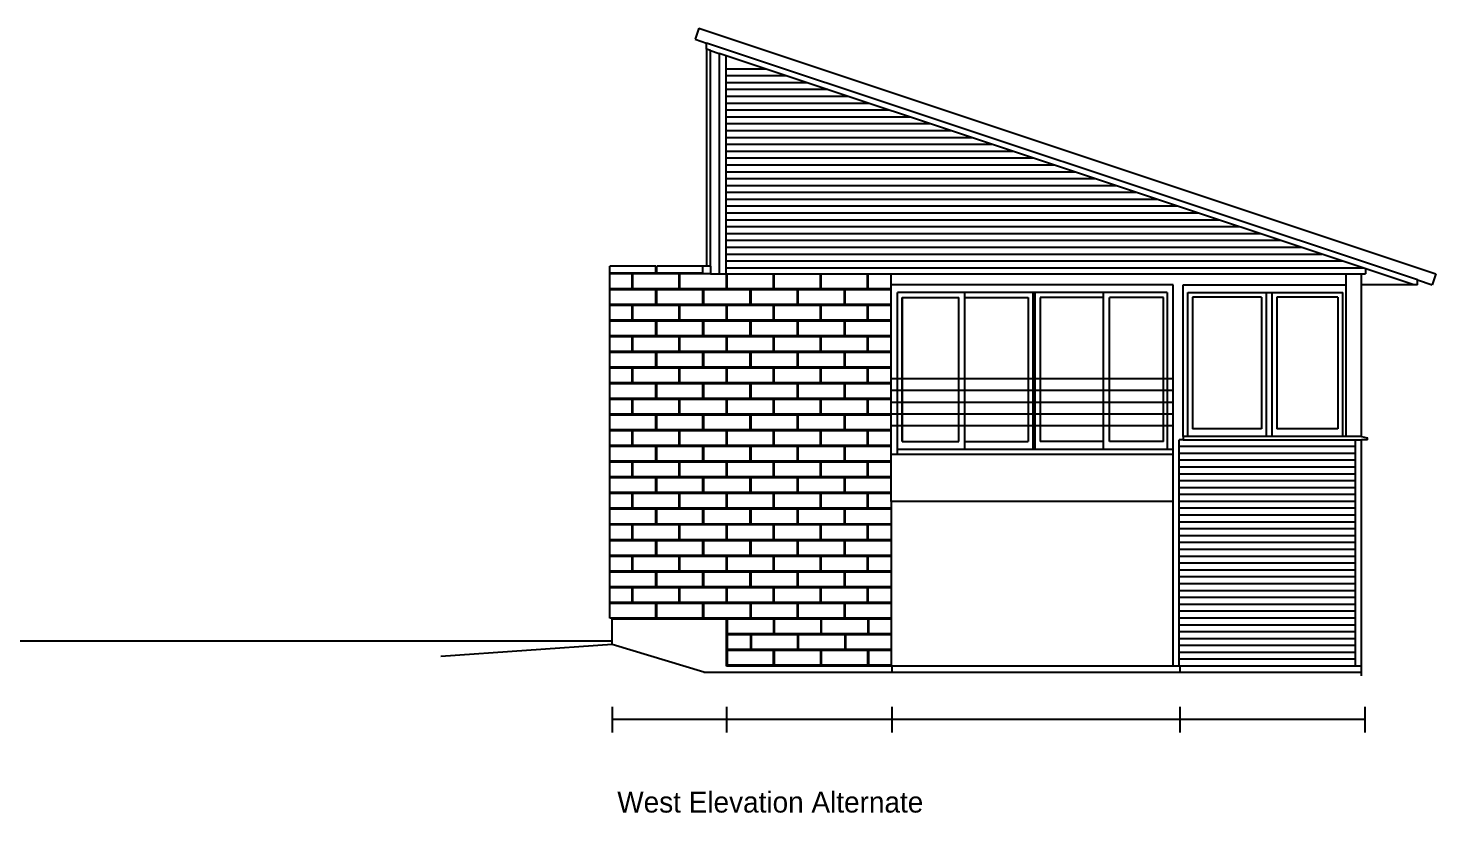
# Model space of a CAD drawing. Header units: inches. Extents: x 1267 to 6358, y -2516 to 3346.
# Drawn here: x 3675 to 4393, y 2152 to 2552 of the extents above; entities that cross this region are included whole.
import ezdxf

# ---------------------------------------------------------------- set-up
doc = ezdxf.new("R2010")
doc.units = ezdxf.units.IN
doc.header["$MEASUREMENT"] = 0
for name, color, linetype in [('blocks', 251, 'Continuous'), ('const', 7, 'Continuous'), ('e1', 7, 'Continuous'), ('e2', 251, 'Continuous'), ('walls', 7, 'Continuous')]:
    doc.layers.add(name, color=color, linetype=linetype)

msp = doc.modelspace()

# ---------------------------------------------------------------- linework, layer by layer
at = {"layer": 'blocks'}
for p, q in [((3995.56, 2427.19), (3972.06, 2427.19)), ((3983.31, 2426.69), (3972.06, 2426.69)), ((3983.31, 2426.69), (3983.31, 2419.19)), ((4007.31, 2426.69), (3983.81, 2426.69)), ((3983.81, 2419.19), (3983.81, 2426.69)), ((3995.56, 2427.19), (3995.56, 2430.69)), ((3996.06, 2427.19), (3996.06, 2430.69)), ((4019.56, 2427.19), (3996.06, 2427.19)), ((4007.31, 2426.69), (4007.31, 2419.19)), ((4023.31, 2426.69), (4007.81, 2426.69)), ((4007.81, 2419.19), (4007.81, 2426.69)), ((4019.56, 2427.19), (4019.56, 2430.69)), ((4031.31, 2426.69), (4031.31, 2419.19)), ((4031.81, 2419.19), (4031.81, 2426.69)), ((4055.31, 2426.69), (4055.31, 2419.19)), ((4055.81, 2419.19), (4055.81, 2426.69)), ((4079.31, 2426.69), (4079.31, 2419.19)), ((4079.81, 2419.19), (4079.81, 2426.69)), ((4103.31, 2426.69), (4103.31, 2419.19)), ((4103.81, 2419.19), (4103.81, 2426.69)), ((3983.31, 2419.19), (3972.06, 2419.19)), ((4007.31, 2419.19), (3983.81, 2419.19)), ((4031.31, 2419.19), (4007.81, 2419.19)), ((4055.31, 2419.19), (4031.81, 2419.19)), ((4079.31, 2419.19), (4055.81, 2419.19)), ((4103.31, 2419.19), (4079.81, 2419.19)), ((4115.56, 2419.19), (4103.81, 2419.19)), ((3995.56, 2418.69), (3972.06, 2418.69)), ((3995.56, 2411.19), (3995.56, 2418.69)), ((4019.56, 2418.69), (3996.06, 2418.69)), ((3996.06, 2411.19), (3996.06, 2418.69)), ((4019.56, 2411.19), (4019.56, 2418.69)), ((4020.06, 2411.19), (4020.06, 2418.69)), ((4043.56, 2418.69), (4020.06, 2418.69)), ((4043.56, 2411.19), (4043.56, 2418.69)), ((4067.56, 2418.69), (4044.06, 2418.69)), ((4044.06, 2411.19), (4044.06, 2418.69)), ((4067.56, 2418.69), (4067.56, 2411.19)), ((4091.56, 2418.69), (4068.06, 2418.69)), ((4068.06, 2411.19), (4068.06, 2418.69)), ((4091.56, 2418.69), (4091.56, 2411.19)), ((4115.56, 2418.69), (4092.06, 2418.69)), ((4092.06, 2411.19), (4092.06, 2418.69)), ((3995.56, 2411.19), (3972.06, 2411.19)), ((3983.31, 2410.69), (3972.06, 2410.69)), ((3983.31, 2410.69), (3983.31, 2403.19)), ((3983.81, 2403.19), (3983.81, 2410.69)), ((4007.31, 2410.69), (3983.81, 2410.69)), ((4019.56, 2411.19), (3996.06, 2411.19)), ((4007.31, 2410.69), (4007.31, 2403.19)), ((4007.81, 2403.19), (4007.81, 2410.69)), ((4031.31, 2410.69), (4007.81, 2410.69)), ((4043.56, 2411.19), (4020.06, 2411.19)), ((4031.31, 2410.69), (4031.31, 2403.19)), ((4055.31, 2410.69), (4031.81, 2410.69)), ((4031.81, 2403.19), (4031.81, 2410.69)), ((4067.56, 2411.19), (4044.06, 2411.19)), ((4055.31, 2410.69), (4055.31, 2403.19)), ((4055.81, 2403.19), (4055.81, 2410.69)), ((4079.31, 2410.69), (4055.81, 2410.69)), ((4091.56, 2411.19), (4068.06, 2411.19)), ((4079.31, 2410.69), (4079.31, 2403.19)), ((4079.81, 2403.19), (4079.81, 2410.69)), ((4103.31, 2410.69), (4079.81, 2410.69)), ((4115.56, 2411.19), (4092.06, 2411.19)), ((4103.31, 2410.69), (4103.31, 2403.19)), ((4103.81, 2403.19), (4103.81, 2410.69)), ((4115.56, 2410.69), (4103.81, 2410.69)), ((3983.31, 2403.19), (3972.06, 2403.19)), ((3995.56, 2402.69), (3972.06, 2402.69)), ((4007.31, 2403.19), (3983.81, 2403.19)), ((3995.56, 2395.19), (3995.56, 2402.69)), ((4019.56, 2402.69), (3996.06, 2402.69)), ((3996.06, 2395.19), (3996.06, 2402.69)), ((4031.31, 2403.19), (4007.81, 2403.19)), ((4019.56, 2395.19), (4019.56, 2402.69)), ((4043.56, 2402.69), (4020.06, 2402.69)), ((4020.06, 2395.19), (4020.06, 2402.69)), ((4055.31, 2403.19), (4031.81, 2403.19)), ((4043.56, 2395.19), (4043.56, 2402.69)), ((4067.56, 2402.69), (4044.06, 2402.69)), ((4044.06, 2395.19), (4044.06, 2402.69)), ((4079.31, 2403.19), (4055.81, 2403.19)), ((4067.56, 2402.69), (4067.56, 2395.19)), ((4091.56, 2402.69), (4068.06, 2402.69)), ((4068.06, 2395.19), (4068.06, 2402.69)), ((4103.31, 2403.19), (4079.81, 2403.19)), ((4091.56, 2402.69), (4091.56, 2395.19)), ((4115.56, 2402.69), (4092.06, 2402.69)), ((4092.06, 2395.19), (4092.06, 2402.69)), ((4115.56, 2403.19), (4103.81, 2403.19)), ((3995.56, 2395.19), (3972.06, 2395.19)), ((3983.31, 2394.69), (3972.06, 2394.69)), ((3983.31, 2394.69), (3983.31, 2387.19)), ((4007.31, 2394.69), (3983.81, 2394.69)), ((3983.81, 2387.19), (3983.81, 2394.69)), ((4019.56, 2395.19), (3996.06, 2395.19)), ((4007.31, 2394.69), (4007.31, 2387.19)), ((4007.81, 2387.19), (4007.81, 2394.69)), ((4031.31, 2394.69), (4007.81, 2394.69)), ((4043.56, 2395.19), (4020.06, 2395.19)), ((4031.31, 2394.69), (4031.31, 2387.19)), ((4055.31, 2394.69), (4031.81, 2394.69)), ((4031.81, 2387.19), (4031.81, 2394.69)), ((4067.56, 2395.19), (4044.06, 2395.19)), ((4055.31, 2394.69), (4055.31, 2387.19)), ((4055.81, 2387.19), (4055.81, 2394.69)), ((4079.31, 2394.69), (4055.81, 2394.69)), ((4091.56, 2395.19), (4068.06, 2395.19)), ((4079.31, 2394.69), (4079.31, 2387.19)), ((4103.31, 2394.69), (4079.81, 2394.69)), ((4079.81, 2387.19), (4079.81, 2394.69)), ((4115.56, 2395.19), (4092.06, 2395.19)), ((4103.31, 2394.69), (4103.31, 2387.19)), ((4103.81, 2387.19), (4103.81, 2394.69)), ((4115.56, 2394.69), (4103.81, 2394.69)), ((3983.31, 2387.19), (3972.06, 2387.19)), ((3995.56, 2386.69), (3972.06, 2386.69)), ((4007.31, 2387.19), (3983.81, 2387.19)), ((3995.56, 2379.19), (3995.56, 2386.69)), ((4019.56, 2386.69), (3996.06, 2386.69)), ((3996.06, 2379.19), (3996.06, 2386.69)), ((4031.31, 2387.19), (4007.81, 2387.19)), ((4019.56, 2379.19), (4019.56, 2386.69)), ((4020.06, 2379.19), (4020.06, 2386.69)), ((4043.56, 2386.69), (4020.06, 2386.69)), ((4055.31, 2387.19), (4031.81, 2387.19)), ((4043.56, 2379.19), (4043.56, 2386.69)), ((4067.56, 2386.69), (4044.06, 2386.69)), ((4044.06, 2379.19), (4044.06, 2386.69)), ((4079.31, 2387.19), (4055.81, 2387.19)), ((4067.56, 2386.69), (4067.56, 2379.19)), ((4091.56, 2386.69), (4068.06, 2386.69)), ((4068.06, 2379.19), (4068.06, 2386.69)), ((4103.31, 2387.19), (4079.81, 2387.19)), ((4091.56, 2386.69), (4091.56, 2379.19)), ((4115.56, 2386.69), (4092.06, 2386.69)), ((4092.06, 2379.19), (4092.06, 2386.69)), ((4115.56, 2387.19), (4103.81, 2387.19)), ((3995.56, 2379.19), (3972.06, 2379.19)), ((3983.31, 2378.69), (3972.06, 2378.69)), ((3983.31, 2378.69), (3983.31, 2371.19)), ((4007.31, 2378.69), (3983.81, 2378.69)), ((3983.81, 2371.19), (3983.81, 2378.69)), ((4019.56, 2379.19), (3996.06, 2379.19)), ((4007.31, 2378.69), (4007.31, 2371.19)), ((4007.81, 2371.19), (4007.81, 2378.69)), ((4031.31, 2378.69), (4007.81, 2378.69)), ((4043.56, 2379.19), (4020.06, 2379.19)), ((4031.31, 2378.69), (4031.31, 2371.19)), ((4055.31, 2378.69), (4031.81, 2378.69)), ((4031.81, 2371.19), (4031.81, 2378.69)), ((4067.56, 2379.19), (4044.06, 2379.19)), ((4055.31, 2378.69), (4055.31, 2371.19)), ((4055.81, 2371.19), (4055.81, 2378.69)), ((4079.31, 2378.69), (4055.81, 2378.69)), ((4091.56, 2379.19), (4068.06, 2379.19)), ((4079.31, 2378.69), (4079.31, 2371.19)), ((4103.31, 2378.69), (4079.81, 2378.69)), ((4079.81, 2371.19), (4079.81, 2378.69)), ((4115.56, 2379.19), (4092.06, 2379.19)), ((4103.31, 2378.69), (4103.31, 2371.19)), ((4103.81, 2371.19), (4103.81, 2378.69)), ((4115.56, 2378.69), (4103.81, 2378.69)), ((3983.31, 2371.19), (3972.06, 2371.19)), ((3995.56, 2370.69), (3972.06, 2370.69)), ((4007.31, 2371.19), (3983.81, 2371.19)), ((3995.56, 2363.19), (3995.56, 2370.69)), ((4019.56, 2370.69), (3996.06, 2370.69)), ((3996.06, 2363.19), (3996.06, 2370.69)), ((4031.31, 2371.19), (4007.81, 2371.19)), ((4019.56, 2363.19), (4019.56, 2370.69)), ((4020.06, 2363.19), (4020.06, 2370.69)), ((4043.56, 2370.69), (4020.06, 2370.69)), ((4055.31, 2371.19), (4031.81, 2371.19)), ((4043.56, 2363.19), (4043.56, 2370.69)), ((4067.56, 2370.69), (4044.06, 2370.69)), ((4044.06, 2363.19), (4044.06, 2370.69)), ((4079.31, 2371.19), (4055.81, 2371.19)), ((4067.56, 2370.69), (4067.56, 2363.19)), ((4091.56, 2370.69), (4068.06, 2370.69)), ((4068.06, 2363.19), (4068.06, 2370.69)), ((4103.31, 2371.19), (4079.81, 2371.19)), ((4091.56, 2370.69), (4091.56, 2363.19)), ((4115.56, 2370.69), (4092.06, 2370.69)), ((4092.06, 2363.19), (4092.06, 2370.69)), ((4115.56, 2371.19), (4103.81, 2371.19)), ((3995.56, 2363.19), (3972.06, 2363.19)), ((3983.31, 2362.69), (3972.06, 2362.69)), ((3983.31, 2362.69), (3983.31, 2355.19)), ((4007.31, 2362.69), (3983.81, 2362.69)), ((3983.81, 2355.19), (3983.81, 2362.69)), ((4019.56, 2363.19), (3996.06, 2363.19)), ((4007.31, 2362.69), (4007.31, 2355.19)), ((4007.81, 2355.19), (4007.81, 2362.69)), ((4031.31, 2362.69), (4007.81, 2362.69)), ((4043.56, 2363.19), (4020.06, 2363.19)), ((4031.31, 2362.69), (4031.31, 2355.19)), ((4055.31, 2362.69), (4031.81, 2362.69)), ((4031.81, 2355.19), (4031.81, 2362.69)), ((4067.56, 2363.19), (4044.06, 2363.19)), ((4055.31, 2362.69), (4055.31, 2355.19)), ((4055.81, 2355.19), (4055.81, 2362.69)), ((4079.31, 2362.69), (4055.81, 2362.69)), ((4091.56, 2363.19), (4068.06, 2363.19)), ((4079.31, 2362.69), (4079.31, 2355.19)), ((4103.31, 2362.69), (4079.81, 2362.69)), ((4079.81, 2355.19), (4079.81, 2362.69)), ((4115.56, 2363.19), (4092.06, 2363.19)), ((4103.31, 2362.69), (4103.31, 2355.19)), ((4103.81, 2355.19), (4103.81, 2362.69)), ((4115.56, 2362.69), (4103.81, 2362.69)), ((3983.31, 2355.19), (3972.06, 2355.19)), ((3995.56, 2354.69), (3972.06, 2354.69)), ((4007.31, 2355.19), (3983.81, 2355.19)), ((3995.56, 2347.19), (3995.56, 2354.69)), ((4019.56, 2354.69), (3996.06, 2354.69)), ((3996.06, 2347.19), (3996.06, 2354.69)), ((4031.31, 2355.19), (4007.81, 2355.19)), ((4019.56, 2347.19), (4019.56, 2354.69)), ((4020.06, 2347.19), (4020.06, 2354.69)), ((4043.56, 2354.69), (4020.06, 2354.69)), ((4055.31, 2355.19), (4031.81, 2355.19)), ((4043.56, 2347.19), (4043.56, 2354.69)), ((4067.56, 2354.69), (4044.06, 2354.69)), ((4044.06, 2347.19), (4044.06, 2354.69)), ((4079.31, 2355.19), (4055.81, 2355.19)), ((4067.56, 2354.69), (4067.56, 2347.19)), ((4091.56, 2354.69), (4068.06, 2354.69)), ((4068.06, 2347.19), (4068.06, 2354.69)), ((4103.31, 2355.19), (4079.81, 2355.19)), ((4091.56, 2354.69), (4091.56, 2347.19)), ((4115.56, 2354.69), (4092.06, 2354.69)), ((4092.06, 2347.19), (4092.06, 2354.69)), ((4115.56, 2355.19), (4103.81, 2355.19)), ((3995.56, 2347.19), (3972.06, 2347.19)), ((4019.56, 2347.19), (3996.06, 2347.19)), ((4043.56, 2347.19), (4020.06, 2347.19)), ((4067.56, 2347.19), (4044.06, 2347.19)), ((4091.56, 2347.19), (4068.06, 2347.19)), ((4115.56, 2347.19), (4092.06, 2347.19)), ((3983.31, 2346.69), (3972.06, 2346.69)), ((3983.31, 2346.69), (3983.31, 2339.19)), ((4007.31, 2346.69), (3983.81, 2346.69)), ((3983.81, 2339.19), (3983.81, 2346.69)), ((4007.31, 2346.69), (4007.31, 2339.19)), ((4007.81, 2339.19), (4007.81, 2346.69)), ((4031.31, 2346.69), (4007.81, 2346.69)), ((4031.31, 2346.69), (4031.31, 2339.19)), ((4055.31, 2346.69), (4031.81, 2346.69)), ((4031.81, 2339.19), (4031.81, 2346.69)), ((4055.31, 2346.69), (4055.31, 2339.19)), ((4055.81, 2339.19), (4055.81, 2346.69)), ((4079.31, 2346.69), (4055.81, 2346.69)), ((4079.31, 2346.69), (4079.31, 2339.19)), ((4103.31, 2346.69), (4079.81, 2346.69)), ((4079.81, 2339.19), (4079.81, 2346.69)), ((4103.31, 2346.69), (4103.31, 2339.19)), ((4103.81, 2339.19), (4103.81, 2346.69)), ((4115.56, 2346.69), (4103.81, 2346.69)), ((3983.31, 2339.19), (3972.06, 2339.19)), ((3995.56, 2338.69), (3972.06, 2338.69)), ((4007.31, 2339.19), (3983.81, 2339.19)), ((3995.56, 2331.19), (3995.56, 2338.69)), ((3996.06, 2331.19), (3996.06, 2338.69)), ((4019.56, 2338.69), (3996.06, 2338.69)), ((4031.31, 2339.19), (4007.81, 2339.19)), ((4019.56, 2331.19), (4019.56, 2338.69)), ((4020.06, 2331.19), (4020.06, 2338.69)), ((4043.56, 2338.69), (4020.06, 2338.69)), ((4055.31, 2339.19), (4031.81, 2339.19)), ((4043.56, 2331.19), (4043.56, 2338.69)), ((4044.06, 2331.19), (4044.06, 2338.69)), ((4067.56, 2338.69), (4044.06, 2338.69)), ((4079.31, 2339.19), (4055.81, 2339.19)), ((4067.56, 2338.69), (4067.56, 2331.19)), ((4068.06, 2331.19), (4068.06, 2338.69)), ((4091.56, 2338.69), (4068.06, 2338.69)), ((4103.31, 2339.19), (4079.81, 2339.19)), ((4091.56, 2338.69), (4091.56, 2331.19)), ((4092.06, 2331.19), (4092.06, 2338.69)), ((4115.56, 2338.69), (4092.06, 2338.69)), ((4115.56, 2339.19), (4103.81, 2339.19)), ((3995.56, 2331.19), (3972.06, 2331.19)), ((3983.31, 2330.69), (3972.06, 2330.69)), ((3983.31, 2330.69), (3983.31, 2323.19)), ((4007.31, 2330.69), (3983.81, 2330.69)), ((3983.81, 2323.19), (3983.81, 2330.69)), ((4019.56, 2331.19), (3996.06, 2331.19)), ((4007.31, 2330.69), (4007.31, 2323.19)), ((4031.31, 2330.69), (4007.81, 2330.69)), ((4007.81, 2323.19), (4007.81, 2330.69)), ((4043.56, 2331.19), (4020.06, 2331.19)), ((4031.31, 2330.69), (4031.31, 2323.19)), ((4055.31, 2330.69), (4031.81, 2330.69)), ((4031.81, 2323.19), (4031.81, 2330.69)), ((4067.56, 2331.19), (4044.06, 2331.19)), ((4055.31, 2330.69), (4055.31, 2323.19)), ((4079.31, 2330.69), (4055.81, 2330.69)), ((4055.81, 2323.19), (4055.81, 2330.69)), ((4091.56, 2331.19), (4068.06, 2331.19)), ((4079.31, 2330.69), (4079.31, 2323.19)), ((4103.31, 2330.69), (4079.81, 2330.69)), ((4079.81, 2323.19), (4079.81, 2330.69)), ((4115.56, 2331.19), (4092.06, 2331.19)), ((4103.31, 2330.69), (4103.31, 2323.19)), ((4115.56, 2330.69), (4103.81, 2330.69)), ((4103.81, 2323.19), (4103.81, 2330.69)), ((3983.31, 2323.19), (3972.06, 2323.19)), ((3995.56, 2322.69), (3972.06, 2322.69)), ((4007.31, 2323.19), (3983.81, 2323.19)), ((3995.56, 2315.19), (3995.56, 2322.69)), ((3996.06, 2315.19), (3996.06, 2322.69)), ((4019.56, 2322.69), (3996.06, 2322.69)), ((4031.31, 2323.19), (4007.81, 2323.19)), ((4019.56, 2315.19), (4019.56, 2322.69)), ((4020.06, 2315.19), (4020.06, 2322.69)), ((4043.56, 2322.69), (4020.06, 2322.69)), ((4055.31, 2323.19), (4031.81, 2323.19)), ((4043.56, 2315.19), (4043.56, 2322.69)), ((4067.56, 2322.69), (4044.06, 2322.69)), ((4044.06, 2315.19), (4044.06, 2322.69)), ((4079.31, 2323.19), (4055.81, 2323.19)), ((4067.56, 2322.69), (4067.56, 2315.19)), ((4068.06, 2315.19), (4068.06, 2322.69)), ((4091.56, 2322.69), (4068.06, 2322.69)), ((4103.31, 2323.19), (4079.81, 2323.19)), ((4091.56, 2322.69), (4091.56, 2315.19)), ((4115.56, 2322.69), (4092.06, 2322.69)), ((4092.06, 2315.19), (4092.06, 2322.69)), ((4115.56, 2323.19), (4103.81, 2323.19)), ((3995.56, 2315.19), (3972.06, 2315.19)), ((3983.31, 2314.69), (3972.06, 2314.69)), ((3983.31, 2314.69), (3983.31, 2307.19)), ((4007.31, 2314.69), (3983.81, 2314.69)), ((3983.81, 2307.19), (3983.81, 2314.69)), ((4019.56, 2315.19), (3996.06, 2315.19)), ((4007.31, 2314.69), (4007.31, 2307.19)), ((4031.31, 2314.69), (4007.81, 2314.69)), ((4007.81, 2307.19), (4007.81, 2314.69)), ((4043.56, 2315.19), (4020.06, 2315.19)), ((4031.31, 2314.69), (4031.31, 2307.19)), ((4055.31, 2314.69), (4031.81, 2314.69)), ((4031.81, 2307.19), (4031.81, 2314.69)), ((4067.56, 2315.19), (4044.06, 2315.19)), ((4055.31, 2314.69), (4055.31, 2307.19)), ((4079.31, 2314.69), (4055.81, 2314.69)), ((4055.81, 2307.19), (4055.81, 2314.69)), ((4091.56, 2315.19), (4068.06, 2315.19)), ((4079.31, 2314.69), (4079.31, 2307.19)), ((4103.31, 2314.69), (4079.81, 2314.69)), ((4079.81, 2307.19), (4079.81, 2314.69)), ((4115.56, 2315.19), (4092.06, 2315.19)), ((4103.31, 2314.69), (4103.31, 2307.19)), ((4115.56, 2314.69), (4103.81, 2314.69)), ((4103.81, 2307.19), (4103.81, 2314.69)), ((3983.31, 2307.19), (3972.06, 2307.19)), ((3995.56, 2306.69), (3972.06, 2306.69)), ((4007.31, 2307.19), (3983.81, 2307.19)), ((3995.56, 2299.19), (3995.56, 2306.69)), ((4019.56, 2306.69), (3996.06, 2306.69)), ((3996.06, 2299.19), (3996.06, 2306.69)), ((4031.31, 2307.19), (4007.81, 2307.19)), ((4019.56, 2299.19), (4019.56, 2306.69)), ((4020.06, 2299.19), (4020.06, 2306.69)), ((4043.56, 2306.69), (4020.06, 2306.69)), ((4055.31, 2307.19), (4031.81, 2307.19)), ((4043.56, 2299.19), (4043.56, 2306.69)), ((4067.56, 2306.69), (4044.06, 2306.69)), ((4044.06, 2299.19), (4044.06, 2306.69)), ((4079.31, 2307.19), (4055.81, 2307.19)), ((4067.56, 2306.69), (4067.56, 2299.19)), ((4091.56, 2306.69), (4068.06, 2306.69)), ((4068.06, 2299.19), (4068.06, 2306.69)), ((4103.31, 2307.19), (4079.81, 2307.19)), ((4091.56, 2306.69), (4091.56, 2299.19)), ((4115.56, 2306.69), (4092.06, 2306.69)), ((4092.06, 2299.19), (4092.06, 2306.69)), ((4115.56, 2307.19), (4103.81, 2307.19)), ((3995.56, 2299.19), (3972.06, 2299.19)), ((3983.31, 2298.69), (3972.06, 2298.69)), ((3983.31, 2298.69), (3983.31, 2291.19)), ((4007.31, 2298.69), (3983.81, 2298.69)), ((3983.81, 2291.19), (3983.81, 2298.69)), ((4019.56, 2299.19), (3996.06, 2299.19)), ((4007.31, 2298.69), (4007.31, 2291.19)), ((4007.81, 2291.19), (4007.81, 2298.69)), ((4031.31, 2298.69), (4007.81, 2298.69)), ((4043.56, 2299.19), (4020.06, 2299.19)), ((4031.31, 2298.69), (4031.31, 2291.19)), ((4055.31, 2298.69), (4031.81, 2298.69)), ((4031.81, 2291.19), (4031.81, 2298.69)), ((4067.56, 2299.19), (4044.06, 2299.19)), ((4055.31, 2298.69), (4055.31, 2291.19)), ((4055.81, 2291.19), (4055.81, 2298.69)), ((4079.31, 2298.69), (4055.81, 2298.69)), ((4091.56, 2299.19), (4068.06, 2299.19)), ((4079.31, 2298.69), (4079.31, 2291.19)), ((4103.31, 2298.69), (4079.81, 2298.69)), ((4079.81, 2291.19), (4079.81, 2298.69)), ((4115.56, 2299.19), (4092.06, 2299.19)), ((4103.31, 2298.69), (4103.31, 2291.19)), ((4103.81, 2291.19), (4103.81, 2298.69)), ((4115.56, 2298.69), (4103.81, 2298.69)), ((3983.31, 2291.19), (3972.06, 2291.19)), ((3995.56, 2290.69), (3972.06, 2290.69)), ((4007.31, 2291.19), (3983.81, 2291.19)), ((3995.56, 2283.19), (3995.56, 2290.69)), ((4019.56, 2290.69), (3996.06, 2290.69)), ((3996.06, 2283.19), (3996.06, 2290.69)), ((4031.31, 2291.19), (4007.81, 2291.19)), ((4019.56, 2283.19), (4019.56, 2290.69)), ((4020.06, 2283.19), (4020.06, 2290.69)), ((4043.56, 2290.69), (4020.06, 2290.69)), ((4055.31, 2291.19), (4031.81, 2291.19)), ((4043.56, 2283.19), (4043.56, 2290.69)), ((4067.56, 2290.69), (4044.06, 2290.69)), ((4044.06, 2283.19), (4044.06, 2290.69)), ((4079.31, 2291.19), (4055.81, 2291.19)), ((4067.56, 2290.69), (4067.56, 2283.19)), ((4091.56, 2290.69), (4068.06, 2290.69)), ((4068.06, 2283.19), (4068.06, 2290.69)), ((4103.31, 2291.19), (4079.81, 2291.19)), ((4091.56, 2290.69), (4091.56, 2283.19)), ((4115.56, 2290.69), (4092.06, 2290.69)), ((4092.06, 2283.19), (4092.06, 2290.69)), ((4115.56, 2291.19), (4103.81, 2291.19)), ((3995.56, 2283.19), (3972.06, 2283.19)), ((3983.31, 2282.69), (3972.06, 2282.69)), ((3983.31, 2282.69), (3983.31, 2275.19)), ((4007.31, 2282.69), (3983.81, 2282.69)), ((3983.81, 2275.19), (3983.81, 2282.69)), ((4019.56, 2283.19), (3996.06, 2283.19)), ((4007.31, 2282.69), (4007.31, 2275.19)), ((4007.81, 2275.19), (4007.81, 2282.69)), ((4031.31, 2282.69), (4007.81, 2282.69)), ((4043.56, 2283.19), (4020.06, 2283.19)), ((4031.31, 2282.69), (4031.31, 2275.19)), ((4055.31, 2282.69), (4031.81, 2282.69)), ((4031.81, 2275.19), (4031.81, 2282.69)), ((4067.56, 2283.19), (4044.06, 2283.19)), ((4055.31, 2282.69), (4055.31, 2275.19)), ((4055.81, 2275.19), (4055.81, 2282.69)), ((4079.31, 2282.69), (4055.81, 2282.69)), ((4091.56, 2283.19), (4068.06, 2283.19)), ((4079.31, 2282.69), (4079.31, 2275.19)), ((4103.31, 2282.69), (4079.81, 2282.69)), ((4079.81, 2275.19), (4079.81, 2282.69)), ((4115.56, 2283.19), (4092.06, 2283.19)), ((4103.31, 2282.69), (4103.31, 2275.19)), ((4103.81, 2275.19), (4103.81, 2282.69)), ((4115.56, 2282.69), (4103.81, 2282.69)), ((3983.31, 2275.19), (3972.06, 2275.19)), ((4007.31, 2275.19), (3983.81, 2275.19)), ((4031.31, 2275.19), (4007.81, 2275.19)), ((4055.31, 2275.19), (4031.81, 2275.19)), ((4079.31, 2275.19), (4055.81, 2275.19)), ((4103.31, 2275.19), (4079.81, 2275.19)), ((4115.56, 2275.19), (4103.81, 2275.19)), ((3995.56, 2274.69), (3972.06, 2274.69)), ((3995.56, 2267.19), (3995.56, 2274.69)), ((4019.56, 2274.69), (3996.06, 2274.69)), ((3996.06, 2267.19), (3996.06, 2274.69)), ((4019.56, 2267.19), (4019.56, 2274.69)), ((4020.06, 2267.19), (4020.06, 2274.69)), ((4043.56, 2274.69), (4020.06, 2274.69)), ((4043.56, 2267.19), (4043.56, 2274.69)), ((4067.56, 2274.69), (4044.06, 2274.69)), ((4044.06, 2267.19), (4044.06, 2274.69)), ((4067.56, 2274.69), (4067.56, 2267.19)), ((4091.56, 2274.69), (4068.06, 2274.69)), ((4068.06, 2267.19), (4068.06, 2274.69)), ((4091.56, 2274.69), (4091.56, 2267.19)), ((4115.56, 2274.69), (4092.06, 2274.69)), ((4092.06, 2267.19), (4092.06, 2274.69)), ((3995.56, 2267.19), (3972.06, 2267.19)), ((3983.31, 2266.69), (3972.06, 2266.69)), ((3983.31, 2266.69), (3983.31, 2259.19)), ((3983.81, 2259.19), (3983.81, 2266.69)), ((4007.31, 2266.69), (3983.81, 2266.69)), ((4019.56, 2267.19), (3996.06, 2267.19)), ((4007.31, 2266.69), (4007.31, 2259.19)), ((4007.81, 2259.19), (4007.81, 2266.69)), ((4031.31, 2266.69), (4007.81, 2266.69)), ((4043.56, 2267.19), (4020.06, 2267.19)), ((4031.31, 2266.69), (4031.31, 2259.19)), ((4055.31, 2266.69), (4031.81, 2266.69)), ((4031.81, 2259.19), (4031.81, 2266.69)), ((4067.56, 2267.19), (4044.06, 2267.19)), ((4055.31, 2266.69), (4055.31, 2259.19)), ((4055.81, 2259.19), (4055.81, 2266.69)), ((4079.31, 2266.69), (4055.81, 2266.69)), ((4091.56, 2267.19), (4068.06, 2267.19)), ((4079.31, 2266.69), (4079.31, 2259.19)), ((4079.81, 2259.19), (4079.81, 2266.69)), ((4103.31, 2266.69), (4079.81, 2266.69)), ((4115.56, 2267.19), (4092.06, 2267.19)), ((4103.31, 2266.69), (4103.31, 2259.19)), ((4103.81, 2259.19), (4103.81, 2266.69)), ((4115.56, 2266.69), (4103.81, 2266.69)), ((3983.31, 2259.19), (3972.06, 2259.19)), ((3995.56, 2258.69), (3972.06, 2258.69)), ((4007.31, 2259.19), (3983.81, 2259.19)), ((3995.56, 2251.19), (3995.56, 2258.69)), ((4019.56, 2258.69), (3996.06, 2258.69)), ((3996.06, 2251.19), (3996.06, 2258.69)), ((4031.31, 2259.19), (4007.81, 2259.19)), ((4019.56, 2251.19), (4019.56, 2258.69)), ((4043.56, 2258.69), (4020.06, 2258.69)), ((4020.06, 2251.19), (4020.06, 2258.69)), ((4055.31, 2259.19), (4031.81, 2259.19)), ((4043.56, 2258.69), (4043.56, 2251.19)), ((4067.56, 2258.69), (4044.06, 2258.69)), ((4044.06, 2251.19), (4044.06, 2258.69)), ((4079.31, 2259.19), (4055.81, 2259.19)), ((4067.56, 2258.69), (4067.56, 2251.19)), ((4091.56, 2258.69), (4068.06, 2258.69)), ((4068.06, 2251.19), (4068.06, 2258.69)), ((4103.31, 2259.19), (4079.81, 2259.19)), ((4091.56, 2258.69), (4091.56, 2251.19)), ((4115.56, 2258.69), (4092.06, 2258.69)), ((4092.06, 2251.19), (4092.06, 2258.69)), ((4115.56, 2259.19), (4103.81, 2259.19)), ((3995.56, 2251.19), (3972.06, 2251.19)), ((4019.56, 2251.19), (3996.06, 2251.19)), ((4043.56, 2251.19), (4020.06, 2251.19)), ((4055.56, 2250.69), (4032.06, 2250.69)), ((4032.06, 2243.19), (4032.06, 2250.69)), ((4067.56, 2251.19), (4044.06, 2251.19)), ((4055.56, 2250.69), (4055.56, 2243.19)), ((4056.06, 2243.19), (4056.06, 2250.69)), ((4079.56, 2250.69), (4056.06, 2250.69)), ((4091.56, 2251.19), (4068.06, 2251.19)), ((4079.56, 2250.69), (4079.56, 2243.19)), ((4103.56, 2250.69), (4080.06, 2250.69)), ((4080.06, 2243.19), (4080.06, 2250.69)), ((4115.56, 2251.19), (4092.06, 2251.19)), ((4103.56, 2250.69), (4103.56, 2243.19)), ((4115.56, 2250.69), (4104.06, 2250.69)), ((4104.06, 2243.19), (4104.06, 2250.69)), ((4055.56, 2243.19), (4032.06, 2243.19)), ((4032.06, 2235.19), (4032.06, 2242.69)), ((4043.81, 2242.69), (4032.06, 2242.69)), ((4043.81, 2242.69), (4043.81, 2235.19)), ((4067.81, 2242.69), (4044.31, 2242.69)), ((4044.31, 2235.19), (4044.31, 2242.69)), ((4079.56, 2243.19), (4056.06, 2243.19)), ((4067.81, 2242.69), (4067.81, 2235.19)), ((4068.31, 2235.19), (4068.31, 2242.69)), ((4091.81, 2242.69), (4068.31, 2242.69)), ((4103.56, 2243.19), (4080.06, 2243.19)), ((4091.81, 2242.69), (4091.81, 2235.19)), ((4115.56, 2242.69), (4092.31, 2242.69)), ((4092.31, 2235.19), (4092.31, 2242.69)), ((4115.56, 2243.19), (4104.06, 2243.19)), ((4043.81, 2235.19), (4032.06, 2235.19)), ((4055.56, 2234.69), (4032.06, 2234.69)), ((4032.06, 2227.19), (4032.06, 2234.69)), ((4067.81, 2235.19), (4044.31, 2235.19)), ((4055.56, 2227.19), (4055.56, 2234.69)), ((4056.06, 2227.19), (4056.06, 2234.69)), ((4079.56, 2234.69), (4056.06, 2234.69)), ((4091.81, 2235.19), (4068.31, 2235.19)), ((4079.56, 2227.19), (4079.56, 2234.69)), ((4103.56, 2234.69), (4080.06, 2234.69)), ((4080.06, 2227.19), (4080.06, 2234.69)), ((4115.56, 2235.19), (4092.31, 2235.19)), ((4103.56, 2227.19), (4103.56, 2234.69)), ((4115.56, 2234.69), (4104.06, 2234.69)), ((4104.06, 2227.19), (4104.06, 2234.69)), ((4055.56, 2227.19), (4032.06, 2227.19)), ((4079.56, 2227.19), (4056.06, 2227.19)), ((4103.56, 2227.19), (4080.06, 2227.19)), ((4115.56, 2227.19), (4104.06, 2227.19))]:
    msp.add_line(p, q, dxfattribs=at)
at = {"layer": 'e1'}
for p, q in [((4023.31, 2540.64), (4027.81, 2539.14)), ((4027.81, 2539.14), (4027.81, 2426.69)), ((4023.31, 2430.69), (4023.31, 2426.69)), ((4023.31, 2426.69), (4357.31, 2426.69)), ((4115.56, 2310.69), (4115.56, 2426.69)), ((4355.31, 2421.13), (4355.31, 2426.69)), ((4383.81, 2421.13), (4355.31, 2421.13)), ((4355.31, 2343.74), (4264.31, 2343.74)), ((4264.31, 2343.74), (4264.31, 2342.19)), ((4264.31, 2342.19), (4355.31, 2342.19)), ((4358.31, 2342.19), (4355.31, 2342.19))]:
    msp.add_line(p, q, dxfattribs=at)
at = {"layer": 'e2'}
for p, q in [((4383.81, 2423.63), (4021.31, 2544.47)), ((4021.31, 2541.3), (4021.31, 2430.69)), ((4381.97, 2421.08), (4027.81, 2539.14)), ((4031.31, 2426.69), (4031.31, 2537.97)), ((4051.64, 2531.19), (4031.31, 2531.19)), ((4062.14, 2527.69), (4031.31, 2527.69)), ((4072.64, 2524.19), (4031.31, 2524.19)), ((4083.14, 2520.69), (4031.31, 2520.69)), ((4093.64, 2517.19), (4031.31, 2517.19)), ((4104.14, 2513.69), (4031.31, 2513.69)), ((4114.64, 2510.19), (4031.31, 2510.19)), ((4125.14, 2506.69), (4031.31, 2506.69)), ((4135.64, 2503.19), (4031.31, 2503.19)), ((4146.14, 2499.69), (4031.31, 2499.69)), ((4156.64, 2496.19), (4031.31, 2496.19)), ((4167.14, 2492.69), (4031.31, 2492.69)), ((4177.64, 2489.19), (4031.31, 2489.19)), ((4188.14, 2485.69), (4031.31, 2485.69)), ((4198.64, 2482.19), (4031.31, 2482.19)), ((4209.14, 2478.69), (4031.31, 2478.69)), ((4219.64, 2475.19), (4031.31, 2475.19)), ((4230.14, 2471.69), (4031.31, 2471.69)), ((4240.64, 2468.19), (4031.31, 2468.19)), ((4251.14, 2464.69), (4031.31, 2464.69)), ((4261.64, 2461.19), (4031.31, 2461.19)), ((4272.14, 2457.69), (4031.31, 2457.69)), ((4282.64, 2454.19), (4031.31, 2454.19)), ((4293.14, 2450.69), (4031.31, 2450.69)), ((4303.64, 2447.19), (4031.31, 2447.19)), ((4314.14, 2443.69), (4031.31, 2443.69)), ((4324.64, 2440.19), (4031.31, 2440.19)), ((4335.14, 2436.69), (4031.31, 2436.69)), ((4345.64, 2433.19), (4031.31, 2433.19)), ((4356.14, 2429.69), (4031.31, 2429.69)), ((4347.31, 2426.69), (4347.31, 2343.74)), ((4357.31, 2429.3), (4357.31, 2426.69)), ((4259.31, 2421.15), (4115.56, 2421.15)), ((4259.31, 2310.69), (4259.31, 2421.15)), ((4264.31, 2343.74), (4264.31, 2421.15)), ((4264.31, 2421.15), (4347.31, 2421.15)), ((4256.18, 2417.19), (4118.68, 2417.19)), ((4118.68, 2334.69), (4118.68, 2417.19)), ((4121.18, 2414.69), (4150.06, 2414.69)), ((4121.18, 2341.19), (4121.18, 2414.69)), ((4121.18, 2414.69), (4121.18, 2341.19)), ((4150.06, 2341.19), (4150.06, 2414.69)), ((4153.06, 2337.19), (4153.06, 2417.19)), ((4153.06, 2414.69), (4185.43, 2414.69)), ((4185.43, 2414.69), (4185.43, 2341.19)), ((4187.93, 2337.19), (4187.93, 2417.19)), ((4188.93, 2337.19), (4188.93, 2417.19)), ((4191.43, 2414.69), (4191.43, 2341.19)), ((4223.81, 2414.69), (4191.43, 2414.69)), ((4223.81, 2337.19), (4223.81, 2417.19)), ((4254.31, 2414.69), (4226.81, 2414.69)), ((4226.81, 2341.19), (4226.81, 2414.69)), ((4254.31, 2341.19), (4254.31, 2414.69)), ((4256.18, 2417.19), (4256.18, 2337.19)), ((4266.84, 2343.74), (4266.84, 2417.19)), ((4266.84, 2417.19), (4345.81, 2417.19)), ((4269.09, 2414.94), (4269.09, 2347.65)), ((4304.31, 2414.94), (4269.09, 2414.94)), ((4304.31, 2414.94), (4304.31, 2347.65)), ((4306.81, 2343.74), (4306.81, 2417.19)), ((4309.81, 2343.74), (4309.81, 2417.19)), ((4312.06, 2414.94), (4312.06, 2347.65)), ((4343.31, 2414.94), (4312.06, 2414.94)), ((4343.31, 2414.94), (4343.31, 2347.65)), ((4345.81, 2343.74), (4345.81, 2417.19)), ((4259.31, 2373.19), (4115.56, 2373.19)), ((4259.31, 2367.19), (4115.56, 2367.19)), ((4259.31, 2361.19), (4115.56, 2361.19)), ((4259.31, 2355.19), (4115.56, 2355.19)), ((4259.31, 2349.19), (4115.56, 2349.19)), ((4304.31, 2347.65), (4269.09, 2347.65)), ((4343.31, 2347.65), (4312.06, 2347.65)), ((4121.18, 2341.19), (4150.06, 2341.19)), ((4153.06, 2341.19), (4185.43, 2341.19)), ((4223.81, 2341.19), (4191.43, 2341.19)), ((4254.31, 2341.19), (4226.81, 2341.19)), ((4262.31, 2226.69), (4262.31, 2342.19)), ((4264.31, 2342.19), (4262.31, 2342.19)), ((4352.31, 2226.69), (4352.31, 2342.19)), ((4259.31, 2334.69), (4115.56, 2334.69)), ((4259.31, 2337.19), (4118.68, 2337.19)), ((4352.31, 2338.69), (4262.31, 2338.69)), ((4352.31, 2335.19), (4262.31, 2335.19)), ((4352.31, 2331.69), (4262.31, 2331.69)), ((4352.31, 2328.19), (4262.31, 2328.19)), ((4352.31, 2324.69), (4262.31, 2324.69)), ((4352.31, 2321.19), (4262.31, 2321.19)), ((4352.31, 2317.69), (4262.31, 2317.69)), ((4352.31, 2314.19), (4262.31, 2314.19)), ((4352.31, 2310.69), (4262.31, 2310.69)), ((4352.31, 2307.19), (4262.31, 2307.19)), ((4352.31, 2303.69), (4262.31, 2303.69)), ((4352.31, 2300.19), (4262.31, 2300.19)), ((4352.31, 2296.69), (4262.31, 2296.69)), ((4352.31, 2293.19), (4262.31, 2293.19)), ((4352.31, 2289.69), (4262.31, 2289.69)), ((4352.31, 2286.19), (4262.31, 2286.19)), ((4352.31, 2282.69), (4262.31, 2282.69)), ((4352.31, 2279.19), (4262.31, 2279.19)), ((4352.31, 2275.69), (4262.31, 2275.69)), ((4352.31, 2272.19), (4262.31, 2272.19)), ((4352.31, 2268.69), (4262.31, 2268.69)), ((4352.31, 2265.19), (4262.31, 2265.19)), ((4352.31, 2261.69), (4262.31, 2261.69)), ((4352.31, 2258.19), (4262.31, 2258.19)), ((4352.31, 2254.69), (4262.31, 2254.69)), ((4031.56, 2250.69), (3973.31, 2250.69)), ((4031.56, 2226.69), (4031.56, 2250.69)), ((4352.31, 2251.19), (4262.31, 2251.19)), ((4352.31, 2247.69), (4262.31, 2247.69)), ((2720.04, 2239.57), (3973.31, 2239.57)), ((4352.31, 2244.19), (4262.31, 2244.19)), ((4352.31, 2240.69), (4262.31, 2240.69)), ((4352.31, 2237.19), (4262.31, 2237.19)), ((4352.31, 2233.69), (4262.31, 2233.69)), ((4115.81, 2226.69), (4031.56, 2226.69)), ((4355.31, 2226.69), (4115.81, 2226.69)), ((4115.81, 2226.69), (4115.81, 2223.69)), ((4352.31, 2230.19), (4262.31, 2230.19)), ((4262.68, 2226.69), (4262.68, 2223.69)), ((3973.31, 2206), (3973.31, 2192.86)), ((4031.56, 2206), (4031.56, 2192.86)), ((4115.81, 2206), (4115.81, 2192.86)), ((4262.68, 2206), (4262.68, 2192.86)), ((4356.93, 2206), (4356.93, 2192.86)), ((4356.93, 2199.43), (3973.31, 2199.43))]:
    msp.add_line(p, q, dxfattribs=at)
at = {"layer": 'walls'}
for p, q in [((4017.51, 2552.05), (4015.62, 2546.36)), ((4017.51, 2552.05), (4393.2, 2426.82)), ((4015.62, 2546.36), (4021.31, 2544.47)), ((4021.31, 2541.3), (4021.31, 2544.47)), ((4023.31, 2540.64), (4021.31, 2541.3)), ((4023.31, 2430.69), (4023.31, 2540.64)), ((3972.06, 2251.19), (3972.06, 2430.69)), ((3995.56, 2430.69), (3972.06, 2430.69)), ((4023.31, 2430.69), (3996.06, 2430.69)), ((4393.2, 2426.82), (4391.31, 2421.13)), ((4355.31, 2343.74), (4355.31, 2421.13)), ((4383.81, 2421.13), (4383.81, 2423.63)), ((4383.81, 2423.63), (4391.31, 2421.13)), ((4355.31, 2343.74), (4358.31, 2343.19)), ((4355.31, 2221.69), (4355.31, 2342.19)), ((4358.31, 2342.19), (4358.31, 2343.19)), ((4259.31, 2310.69), (4115.56, 2310.69)), ((4115.56, 2310.69), (4115.56, 2226.69)), ((4259.31, 2226.69), (4259.31, 2310.69)), ((3973.31, 2237.74), (3973.31, 2250.69)), ((3973.31, 2237.74), (3885.85, 2231.57)), ((4019.98, 2223.69), (3973.31, 2237.74)), ((4019.98, 2223.69), (4355.31, 2223.69))]:
    msp.add_line(p, q, dxfattribs=at)

# ---------------------------------------------------------------- texts
at = {"layer": 'const', "insert": (3975.86, 2162.7), "char_height": 10.6557, "width": 4062.9933, "attachment_point": 1}
msp.add_mtext('West Elevation Alternate', dxfattribs=at)

doc.saveas('drawing.dxf')
